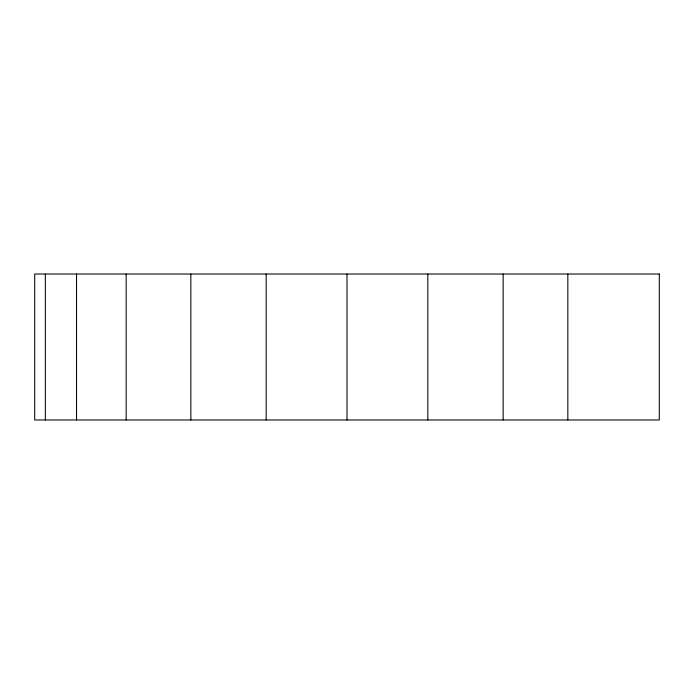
<?xml version="1.0" encoding="UTF-8"?>
<svg xmlns="http://www.w3.org/2000/svg" width="694" height="694" viewBox="0 0 694 694"><rect width="100%" height="100%" fill="white"/><g stroke="black" fill="none" stroke-linecap="round" stroke-linejoin="round"><path stroke-width="1.04" d="M567.831 274.026L567.831 419.974M503.15 274.026L503.15 419.974M427.825 274.026L427.825 419.974M347 274.026L347 419.974M266.175 274.026L266.175 419.974M190.85 274.026L190.85 419.974M126.169 274.026L126.169 419.974M76.54 274.026L76.54 419.974M45.344 274.026L45.344 419.974M659.3 274.026L34.7 274.026L34.7 419.974L659.3 419.974L659.3 274.026"/></g></svg>
